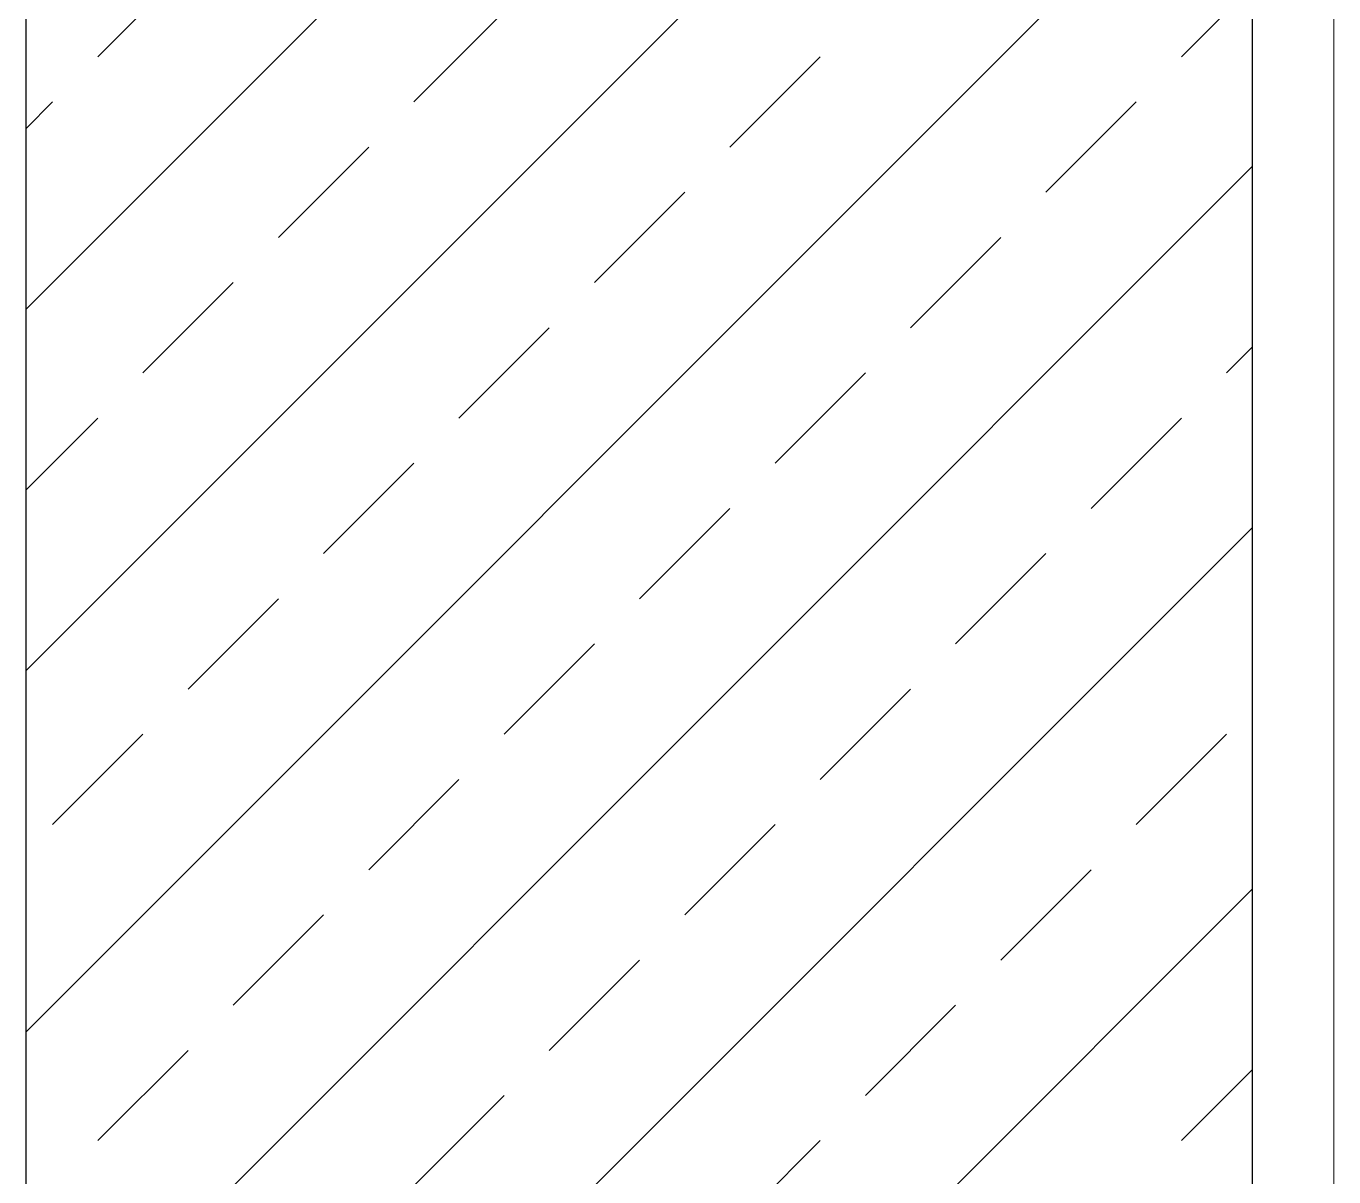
# Model space of a CAD drawing. Header units: millimetres. Extents: x 809 to 8159, y 33 to 4533.
# Drawn here: x 3976.83 to 4008.83, y 1285.68 to 1313.83 of the extents above; entities that cross this region are included whole.
import ezdxf

# ---------------------------------------------------------------- set-up
doc = ezdxf.new("R2010")
doc.units = ezdxf.units.MM
doc.linetypes.add('DASHED', pattern=[19.05, 12.7, -6.35])
doc.linetypes.add('HIDDEN', pattern=[0.375, 0.25, -0.125])
for name, color, linetype, lineweight in [('B.A.TARAMA', 124, 'DASHED', 15), ('BETONARME', 3, 'Continuous', 25), ('Sıva', 1, 'Continuous', 0), ('TEZGAH', 7, 'Continuous', 0)]:
    doc.layers.add(name, color=color, linetype=linetype, lineweight=lineweight)

# ---------------------------------------------------------------- blocks, each defined once
blk = doc.blocks.new('rhtrtrthrthrth')
at = {"layer": 'B.A.TARAMA'}
h = blk.add_hatch(dxfattribs=at)
h.set_pattern_fill('ANSI33', color=256, scale=25, style=0, pattern_type=0)
h.set_pattern_definition([(45, (32415.317, -23322.9636), (-4.419417, 4.419417), []), (45, (32419.736, -23322.9636), (-4.419417, 4.419417), [3.125, -1.5625])])
h.paths.add_polyline_path([(35932.556, -21799.351), (35962.556, -21799.351), (35962.556, -22331.351), (35932.556, -22331.351)], flags=0)
at = {"layer": 'BETONARME', "elevation": 0}
blk.add_lwpolyline([(35932.556, -21799.351), (35962.556, -21799.351), (35962.556, -22331.351), (35932.556, -22331.351)], close=True, dxfattribs=at)
blk = doc.blocks.new('trthrttrtrthrth')
at = {"layer": 'B.A.TARAMA'}
blk.add_blockref('rhtrtrthrthrth', (0, 5000), dxfattribs=at)

msp = doc.modelspace()

# ---------------------------------------------------------------- linework, layer by layer
at = {"layer": 'Sıva'}
msp.add_line((4008.829, 1230.806), (4008.829, 1782.348), dxfattribs=at)

# ---------------------------------------------------------------- block references
at = {"layer": 'TEZGAH', "color": 0, "linetype": 'HIDDEN', "lineweight": -2, "ltscale": 35}
msp.add_blockref('trthrttrtrthrth', (-31955.727, 18591.274), dxfattribs=at)

doc.saveas('drawing.dxf')
